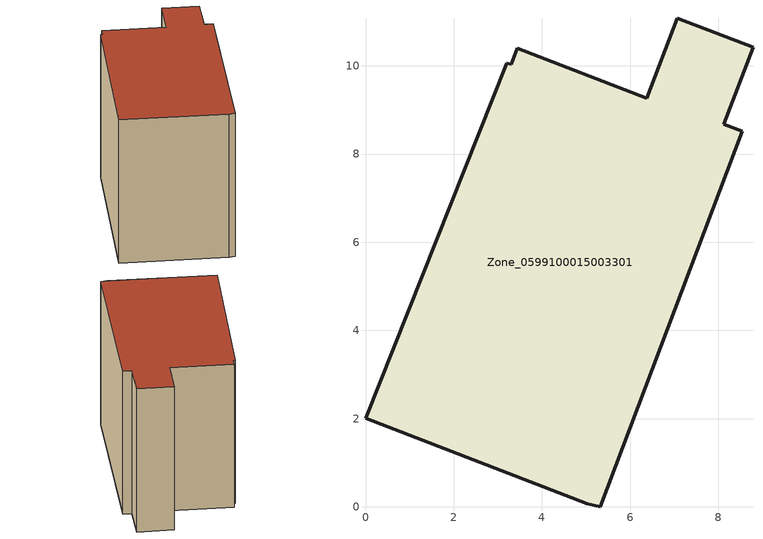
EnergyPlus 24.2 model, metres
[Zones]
Zone_0599100015003301
 floor ground (C_G): 6.38,9.26 7.07,11.08 8.79,10.42 8.13,8.67 8.54,8.51 5.32,0 5.03,0.07 0,2.01 3.2,10.06 3.31,10.04 3.44,10.4 z0.83
 wall outside (C_F): 8.13,8.67 8.79,10.42 7.07,11.08 6.38,9.26 3.44,10.4 3.31,10.04 3.2,10.06 0,2.01 5.03,0.07 5.32,0 8.54,8.51 8.13,8.67 z0.83:8.74
 roof outside (C_R): 3.31,10.04 3.2,10.06 0,2.01 5.03,0.07 5.32,0 8.54,8.51 8.13,8.67 8.79,10.42 7.07,11.08 6.38,9.26 3.44,10.4 z8.74
[BUILDING]
Pand.0599100015003301: North Axis=0; Terrain=City; Loads Convergence Tolerance Value=0.04; Temperature Convergence Tolerance Value=0.4; Solar Distribution=FullExterior; Maximum Number of Warmup Days=25; Minimum Number of Warmup Days=1
[Site:Location]
Rotterdam.The.Hague.AP_ZH_NLD Design_Conditions: Latitude=51.96; Longitude=4.45; Time Zone=1; Elevation=-4.5
[SITE:GROUNDTEMPERATURE:BUILDINGSURFACE]
18, 18, 18, 18, 18, 18, 18, 18, 18, 18, 18, 18
[MATERIAL] Thermal Absorptance=0.9; Solar Absorptance=0.7; Visible Absorptance=0.7
Name | Roughness | Thickness | Conductivity | Density | Specific Heat
G.TI.1965-1974 | MediumSmooth | 0.15 | 0.882353 | 540 | 1210
F.TI.1965-1974 | Rough | 0.3 | 0.697674 | 1920 | 840
R.TI.1965-1974 | MediumRough | 0.2 | 0.232558 | 1500 | 1000
[CONSTRUCTION]
C_G: G.TI.1965-1974
C_F: F.TI.1965-1974
C_R: R.TI.1965-1974
[ZONE]
Zone_0599100015003301: Type=1; Multiplier=1; Ceiling Height=Autocalculate; Volume=Autocalculate; Floor Area=autocalculate; Part of Total Floor Area=Yes
[ZONEINFILTRATION:DESIGNFLOWRATE]
Infil_Zone_0599100015003301: Zone or ZoneList or Space or SpaceList=Zone_0599100015003301; Schedule=AlwaysOn; Design Flow Rate Calculation Method=Flow/Area; Flow Rate per Floor Area=0.003; Constant Term Coefficient=1; Temperature Term Coefficient=0; Velocity Term Coefficient=0; Velocity Squared Term Coefficient=0
[HVACTEMPLATE:ZONE:IDEALLOADSAIRSYSTEM]
Zone_0599100015003301: Maximum Heating Supply Air Temperature=50; Minimum Cooling Supply Air Temperature=13; Maximum Heating Supply Air Humidity Ratio=0.0156; Minimum Cooling Supply Air Humidity Ratio=0.0077; Heating Limit=NoLimit; Cooling Limit=NoLimit; Dehumidification Control Type=ConstantSensibleHeatRatio; Cooling Sensible Heat Ratio=0.7; Dehumidification Setpoint=60; Humidification Control Type=None; Humidification Setpoint=30; Outdoor Air Method=None; Outdoor Air Flow Rate per Person=0.00944; Outdoor Air Flow Rate per Zone Floor Area=0; Outdoor Air Flow Rate per Zone=0; Demand Controlled Ventilation Type=None; Outdoor Air Economizer Type=NoEconomizer; Heat Recovery Type=None; Sensible Heat Recovery Effectiveness=0.7; Latent Heat Recovery Effectiveness=0.65
[ZONECONTROL:THERMOSTAT]
ThermostatControl_Zone_0599100015003301: Zone or ZoneList=Zone_0599100015003301; Control Type Schedule=DualSetpointControlType; Control 1=Thermostat_Zone_0599100015003301; Temperature Difference Between Cutout And Setpoint=0
[THERMOSTATSETPOINT:DUALSETPOINT]
Thermostat_Zone_0599100015003301: Heating Setpoint Temperature Schedule=HeatingSetpoint_Zone_0599100015003301; Cooling Setpoint Temperature Schedule=CoolingSetpoint_Zone_0599100015003301
[SCHEDULE:COMPACT]
HeatingSetpoint_Zone_0599100015003301: Through: 12/31, For: AllDays, Until: 24:00, 21
CoolingSetpoint_Zone_0599100015003301: Through: 12/31, For: AllDays, Until: 24:00, 24
DualSetpointControlType: Through: 12/31, For: AllDays, Until: 24:00, 4
AlwaysOn: Through: 12/31, For: AllDays, Until: 24:00, 1
